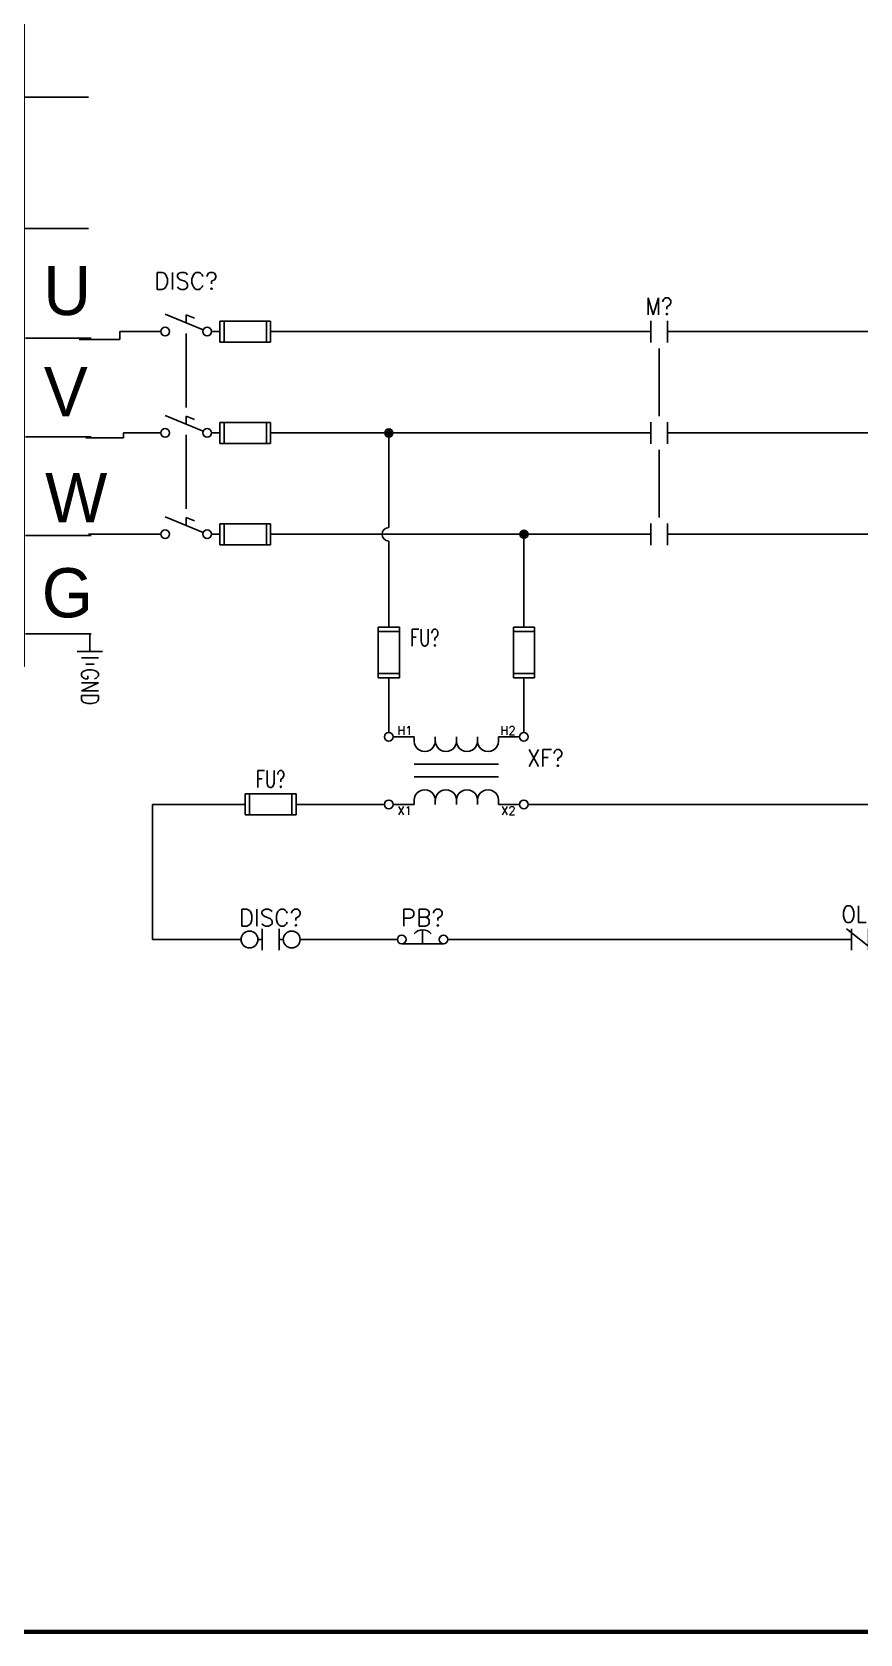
# Model space of a CAD drawing. Header units: inches. Extents: x 0 to 33.5, y 0 to 22.4.
# Drawn here: x 14.04 to 20.17, y 0.02 to 11.88 of the extents above; entities that cross this region are included whole.
import ezdxf
from ezdxf.enums import TextEntityAlignment as Align

# ---------------------------------------------------------------- set-up
doc = ezdxf.new("R2010")
doc.units = ezdxf.units.IN
doc.header["$MEASUREMENT"] = 0
for name, color, linetype in [('LINK', 9, 'Continuous'), ('SYMS', 7, 'Continuous'), ('TAGS', 150, 'Continuous'), ('TERMS', 123, 'Continuous'), ('TITLE', 7, 'Continuous'), ('WIRES', 7, 'Continuous')]:
    doc.layers.add(name, color=color, linetype=linetype)
doc.styles.add('ITALIC', font='ITALIC')
doc.styles.add('SIMPLEX', font='SIMPLEX')
doc.styles.add('WD', font='romans.shx')

# ---------------------------------------------------------------- blocks, each defined once
blk = doc.blocks.new('NO_NUM_acade_title')
at = {"layer": 'TITLE', "const_width": 0.0312}
blk.add_lwpolyline([(30.594, 0.281), (30.594, 22.177), (30.344, 22.427), (0.281, 22.427), (0.031, 22.177), (0.031, 0.281), (0.281, 0.031), (30.344, 0.031)], close=True, dxfattribs=at)
at = {"layer": 'TITLE', "color": 1, "style": 'ITALIC'}
for tag, height, p in [('TITLE#1', 0.125, (32.156, 3.406)), ('TITLE#2', 0.125, (32.156, 3.204)), ('TITLE#3', 0.125, (32.156, 3.001)), ('TITLE#4', 0.125, (32.156, 2.799)), ('DWG#', 0.2, (32.156, 0.826))]:
    blk.add_attdef(tag, text='', height=height, dxfattribs=at).set_placement(p, align=Align.CENTER)
at = {"layer": 'TITLE', "color": 1, "style": 'SIMPLEX'}
blk.add_attdef('CAD#', (30.826, 1.958), '', height=0.0938, rotation=90, dxfattribs=at)
at = {"layer": 'TITLE', "color": 1}
for tag, p, height, style in [('ENGINEER', (31.237, 1.958), 0.0938, 'ITALIC'), ('CHKDBY', (32.424, 1.958), 0.0938, 'ITALIC'), ('JOB#', (31.464, 1.644), 0.0938, 'SIMPLEX'), ('DRAWNBY', (32.494, 1.644), 0.0938, 'ITALIC'), ('SCALE', (31.353, 1.344), 0.0938, 'SIMPLEX'), ('DATE', (32.408, 1.344), 0.0938, 'SIMPLEX'), ('SHTS', (32.532, 0.25), 0.2, 'ITALIC')]:
    blk.add_attdef(tag, p, '', height=height, dxfattribs=dict(at, style=style))
at = {"layer": 'TITLE', "color": 1, "style": 'ITALIC'}
blk.add_attdef('SH#', text='', height=0.2, dxfattribs=at).set_placement((31.881, 0.25), align=Align.RIGHT)
at = {"layer": 'TITLE', "color": 7, "flags": 9}
blk.add_attdef('WD_TB', (31.219, 0.031), '', height=0.125, dxfattribs=at)
blk = doc.blocks.new('HMS21')
at = {"linetype": 'Continuous'}
for p, q in [((-0.062, 0.08), (-0.062, -0.08)), ((0.062, 0.08), (0.062, -0.08))]:
    blk.add_line(p, q, dxfattribs=at)
at = {"style": 'WD'}
for tag, width, p in [('INST', 0.7, (0, 0.451)), ('LOC', 0.7, (0, 0.281)), ('TAG2', 0.9, (0, 0.125)), ('XREF', 0.7, (0, -0.297)), ('DESC1', 0.7, (0, -0.454)), ('DESC2', 0.7, (0, -0.61)), ('DESC3', 0.7, (0, -0.766))]:
    blk.add_attdef(tag, text='', height=0.125, dxfattribs=dict(at, width=width)).set_placement(p, align=Align.CENTER)
for tag, p in [('X2LINK', (0, 0.125)), ('X8LINK', (0, -0.125))]:
    blk.add_attdef(tag, p, '', height=0.01, dxfattribs=at)
for tag, p, height, flags in [('X4TERM01', (-0.062, 0), 0.0125, 1), ('X1TERM02', (0.062, 0), 0.0125, 1), ('FAMILY', (0.097, 0.053), 0.01, 9), ('CONTACT', (0.097, 0.036), 0.01, 1)]:
    blk.add_attdef(tag, p, '', height=height, dxfattribs=dict(at, flags=flags))
at = {"linetype": 'Continuous', "style": 'WD', "flags": 8}
blk.add_attdef('TERM01', text='', height=0.125, dxfattribs=at).set_placement((-0.125, -0.031), align=Align.TOP_RIGHT)
blk.add_attdef('TERM02', text='', height=0.125, dxfattribs=at).set_placement((0.125, -0.031), align=Align.TOP_LEFT)
blk = doc.blocks.new('HDS11F')
for p, q in [((0.126, 0.013), (-0.156, 0.13)), ((0, 0.065), (0, 0.125)), ((0.062, 0.099), (0, 0.125)), ((0.188, 0), (0.25, 0)), ((0.25, -0.078), (0.25, 0.078)), ((0.25, 0.078), (0.625, 0.078)), ((0.281, 0.078), (0.281, -0.078)), ((0.594, 0.078), (0.594, -0.078)), ((0.625, 0.078), (0.625, -0.078)), ((0.625, -0.078), (0.25, -0.078))]:
    blk.add_line(p, q)
for centre in [(-0.155, 0), (0.155, 0)]:
    blk.add_circle(centre, 0.0322)
at = {"style": 'WD', "width": 0.7}
for tag, p in [('INST', (0, 0.625)), ('LOC', (0, 0.469)), ('RATING1', (0, 0.156)), ('XREF', (0, -0.236)), ('DESC1', (0, -0.405)), ('DESC2', (0, -0.562))]:
    blk.add_attdef(tag, text='', height=0.125, dxfattribs=at).set_placement(p, align=Align.CENTER)
at = {"style": 'WD'}
blk.add_attdef('TAG1', text='', height=0.125, dxfattribs=at).set_placement((0, 0.312), align=Align.CENTER)
for tag, p in [('X2LINK', (0, 0.156)), ('X8LINK', (0, -0.016))]:
    blk.add_attdef(tag, p, '', height=0.01, dxfattribs=at)
for tag, p, height, flags in [('FAMILY', (0.206, 0.131), 0.01, 9), ('X4TERM01', (-0.188, 0), 0.0125, 1), ('CONTACT', (0.206, 0.044), 0.01, 9), ('X1TERM02', (0.625, 0), 0.0125, 1)]:
    blk.add_attdef(tag, p, '', height=height, dxfattribs=dict(at, flags=flags))
at = {"linetype": 'Continuous', "style": 'WD', "flags": 9}
for tag, p in [('ASSYCODE', (0.219, 0.062)), ('MFG', (0.228, 0.089)), ('CAT', (0.23, 0.108))]:
    blk.add_attdef(tag, text='', height=0.01, dxfattribs=at).set_placement(p, align=Align.CENTER)
at = {"style": 'WD', "width": 0.7}
blk.add_attdef('RATING2', text='', height=0.125, dxfattribs=at).set_placement((0.438, 0), align=Align.MIDDLE)
at = {"linetype": 'Continuous', "style": 'WD', "flags": 8}
blk.add_attdef('TERM01', text='', height=0.125, dxfattribs=at).set_placement((-0.25, -0.031), align=Align.TOP_RIGHT)
blk.add_attdef('TERM02', text='', height=0.125, dxfattribs=at).set_placement((0.688, -0.031), align=Align.TOP_LEFT)
blk = doc.blocks.new('HDS21F')
for p, q in [((0.126, 0.013), (-0.156, 0.13)), ((0, 0.065), (0, 0.125)), ((0.062, 0.099), (0, 0.125)), ((0.188, 0), (0.25, 0)), ((0.25, -0.078), (0.25, 0.078)), ((0.25, 0.078), (0.625, 0.078)), ((0.281, 0.078), (0.281, -0.078)), ((0.594, 0.078), (0.594, -0.078)), ((0.625, 0.078), (0.625, -0.078)), ((0.625, -0.078), (0.25, -0.078))]:
    blk.add_line(p, q)
for centre in [(-0.155, 0), (0.155, 0)]:
    blk.add_circle(centre, 0.0322)
at = {"style": 'WD', "width": 0.7}
for tag, p in [('INST', (0, 0.625)), ('LOC', (0, 0.469)), ('RATING1', (0, 0.156)), ('XREF', (0, -0.236)), ('DESC1', (0, -0.406)), ('DESC2', (0, -0.563))]:
    blk.add_attdef(tag, text='', height=0.125, dxfattribs=at).set_placement(p, align=Align.CENTER)
at = {"style": 'WD'}
blk.add_attdef('TAG2', text='', height=0.125, dxfattribs=at).set_placement((0, 0.312), align=Align.CENTER)
for tag, p in [('X2LINK', (0, 0.188)), ('X8LINK', (0, -0.016))]:
    blk.add_attdef(tag, p, '', height=0.01, dxfattribs=at)
for tag, p, height, flags in [('FAMILY', (0.206, 0.131), 0.01, 9), ('CONTACT', (0.206, 0.111), 0.01, 9), ('X4TERM01', (-0.188, 0), 0.0125, 1), ('X1TERM02', (0.625, 0), 0.0125, 1)]:
    blk.add_attdef(tag, p, '', height=height, dxfattribs=dict(at, flags=flags))
at = {"style": 'WD', "width": 0.7}
blk.add_attdef('RATING2', text='', height=0.125, dxfattribs=at).set_placement((0.438, 0), align=Align.MIDDLE)
at = {"linetype": 'Continuous', "style": 'WD', "flags": 8}
blk.add_attdef('TERM01', text='', height=0.125, dxfattribs=at).set_placement((-0.25, -0.031), align=Align.TOP_RIGHT)
blk.add_attdef('TERM02', text='', height=0.125, dxfattribs=at).set_placement((0.688, -0.031), align=Align.TOP_LEFT)
blk = doc.blocks.new('HXF1')
for p, q in [((-0.469, 0), (-0.312, 0)), ((-0.312, 0), (-0.312, -0.031)), ((-0.156, 0), (-0.156, -0.031)), ((0, 0), (0, -0.031)), ((0.156, 0), (0.156, -0.031)), ((0.312, 0), (0.467, 0)), ((0.312, 0), (0.312, -0.031)), ((-0.312, -0.203), (0.312, -0.203)), ((-0.312, -0.297), (0.312, -0.297)), ((-0.312, -0.5), (-0.312, -0.469)), ((-0.156, -0.5), (-0.156, -0.469)), ((0, -0.5), (0, -0.469)), ((0.156, -0.5), (0.156, -0.469)), ((0.312, -0.5), (0.312, -0.469)), ((-0.469, -0.5), (-0.312, -0.5)), ((0.312, -0.5), (0.467, -0.5))]:
    blk.add_line(p, q)
for centre in [(-0.501, 0), (0.499, 0), (-0.501, -0.5), (0.499, -0.5)]:
    blk.add_circle(centre, 0.0322)
for centre, start, end in [((-0.234, -0.031), 180, 0.001), ((-0.078, -0.031), 180, 0.001), ((0.078, -0.031), 180, 0.001), ((0.234, -0.031), 180, 0.001), ((-0.234, -0.469), 0.001, 180.002), ((-0.078, -0.469), 0.001, 180.002), ((0.078, -0.469), 0.001, 180.002), ((0.234, -0.469), 0.001, 180.002)]:
    blk.add_arc(centre, 0.0781, start, end)
at = {"style": 'WD', "width": 0.7}
for tag, p in [('INST', (-0.591, 0.006)), ('LOC', (-0.591, -0.164)), ('DESC1', (-0.591, -0.32)), ('DESC2', (-0.591, -0.476))]:
    blk.add_attdef(tag, text='', height=0.125, dxfattribs=at).set_placement(p, align=Align.RIGHT)
at = {"linetype": 'Continuous', "style": 'WD', "flags": 8}
for tag, p in [('TERM03', (-0.031, 0.016)), ('TERM02', (0.438, 0.016))]:
    blk.add_attdef(tag, text='', height=0.125, dxfattribs=at).set_placement(p, align=Align.RIGHT)
blk.add_attdef('TERM01', (-0.438, 0.016), '', height=0.125, dxfattribs=at)
at = {"style": 'WD'}
for tag, p, height, flags in [('X4TERM01', (-0.533, 0), 0.0125, 1), ('X2TERM01', (-0.501, 0.032), 0.0125, 1), ('X2TERM03', (0, 0.009), 0.0125, 1), ('X2TERM02', (0.499, 0.032), 0.0125, 1), ('X1TERM02', (0.531, 0), 0.0125, 1), ('FAMILY', (0.46, -0.247), 0.01, 9), ('X4TERM04', (-0.533, -0.5), 0.0125, 1), ('X8TERM04', (-0.501, -0.532), 0.0125, 1), ('X8TERM06', (0, -0.507), 0.0125, 1), ('X8TERM05', (0.499, -0.532), 0.0125, 1), ('X1TERM05', (0.531, -0.5), 0.0125, 1)]:
    blk.add_attdef(tag, p, '', height=height, dxfattribs=dict(at, flags=flags))
blk.add_attdef('TAG1', (0.524, -0.219), '', height=0.125, dxfattribs=at)
at = {"linetype": 'Continuous', "style": 'WD', "flags": 9}
for tag, p in [('ASSYCODE', (0.487, -0.313)), ('MFG', (0.484, -0.295)), ('CAT', (0.485, -0.275))]:
    blk.add_attdef(tag, text='', height=0.01, dxfattribs=at).set_placement(p, align=Align.CENTER)
at = {"style": 'WD', "width": 0.7}
blk.add_attdef('RATING1', (0.556, -0.375), '', height=0.125, dxfattribs=at)
at = {"linetype": 'Continuous', "style": 'WD', "flags": 8}
for tag, p in [('TERM06', (-0.031, -0.516)), ('TERM05', (0.438, -0.516))]:
    blk.add_attdef(tag, text='', height=0.125, dxfattribs=at).set_placement(p, align=Align.TOP_RIGHT)
blk.add_attdef('TERM04', text='', height=0.125, dxfattribs=at).set_placement((-0.438, -0.516), align=Align.TOP_LEFT)
blk = doc.blocks.new('WDDOT')
for radius in [0.03, 0.0187, 0.00929]:
    blk.add_circle((0, 0), radius)
blk = doc.blocks.new('VFU1')
for p, q in [((-0.078, -0.188), (-0.078, 0.188)), ((-0.078, 0.188), (0.078, 0.188)), ((-0.078, 0.156), (0.078, 0.156)), ((0.078, 0.188), (0.078, -0.188)), ((-0.078, -0.156), (0.078, -0.156)), ((0.078, -0.188), (-0.078, -0.188))]:
    blk.add_line(p, q)
at = {"style": 'WD', "width": 0.7}
for tag, p in [('INST', (0.156, 0.359)), ('LOC', (0.156, 0.203)), ('TAG1', (0.156, 0.047)), ('DESC1', (0.156, -0.172)), ('DESC2', (0.156, -0.328)), ('DESC3', (0.156, -0.484))]:
    blk.add_attdef(tag, p, '', height=0.125, dxfattribs=at)
at = {"linetype": 'Continuous', "style": 'WD', "width": 0.7, "flags": 8}
blk.add_attdef('TERM01', text='', height=0.1, dxfattribs=at).set_placement((-0.055, 0.207), align=Align.RIGHT)
at = {"style": 'WD', "width": 0.7}
blk.add_attdef('RATING1', text='', height=0.0938, rotation=90, dxfattribs=at).set_placement((0, 0), align=Align.MIDDLE_CENTER)
at = {"color": 7, "style": 'WD', "flags": 1}
for tag, p in [('X2TERM01', (0, 0.188)), ('X8TERM02', (0, -0.188))]:
    blk.add_attdef(tag, p, '', height=0.0109, dxfattribs=at)
at = {"color": 7, "style": 'WD'}
for tag, p in [('X4LINK', (-0.125, 0)), ('X1LINK', (0.141, 0))]:
    blk.add_attdef(tag, p, '', height=0.01, dxfattribs=at)
at = {"linetype": 'Continuous', "style": 'WD', "flags": 9}
blk.add_attdef('ASSYCODE', text='', height=0.01, dxfattribs=at).set_placement((-0.098, -0.108), align=Align.CENTER)
at = {"style": 'WD', "flags": 9}
blk.add_attdef('FAMILY', text='', height=0.01, dxfattribs=at).set_placement((-0.08, -0.036), align=Align.RIGHT)
at = {"linetype": 'Continuous', "style": 'WD', "flags": 9}
for tag, p in [('MFG', (-0.08, -0.088)), ('CAT', (-0.08, -0.073))]:
    blk.add_attdef(tag, text='', height=0.01, dxfattribs=at).set_placement(p, align=Align.RIGHT)
at = {"linetype": 'Continuous', "style": 'WD', "width": 0.7, "flags": 8}
blk.add_attdef('TERM02', text='', height=0.1, dxfattribs=at).set_placement((-0.041, -0.213), align=Align.TOP_RIGHT)
blk = doc.blocks.new('VFU2')
for p, q in [((-0.078, -0.188), (-0.078, 0.188)), ((-0.078, 0.188), (0.078, 0.188)), ((-0.078, 0.156), (0.078, 0.156)), ((0.078, 0.188), (0.078, -0.188)), ((-0.078, -0.156), (0.078, -0.156)), ((0.078, -0.188), (-0.078, -0.188))]:
    blk.add_line(p, q)
at = {"style": 'WD', "width": 0.7}
for tag, p in [('INST', (0.156, 0.359)), ('LOC', (0.156, 0.203)), ('TAG2', (0.156, 0.047)), ('DESC1', (0.156, -0.172)), ('DESC2', (0.156, -0.328)), ('DESC3', (0.156, -0.484))]:
    blk.add_attdef(tag, p, '', height=0.125, dxfattribs=at)
at = {"linetype": 'Continuous', "style": 'WD', "width": 0.7, "flags": 8}
blk.add_attdef('TERM01', text='', height=0.1, dxfattribs=at).set_placement((-0.055, 0.207), align=Align.RIGHT)
at = {"style": 'WD', "width": 0.7}
blk.add_attdef('RATING1', text='', height=0.0938, rotation=90, dxfattribs=at).set_placement((0, 0), align=Align.MIDDLE_CENTER)
at = {"color": 7, "style": 'WD', "flags": 1}
for tag, p in [('X2TERM01', (0, 0.188)), ('X8TERM02', (0, -0.188))]:
    blk.add_attdef(tag, p, '', height=0.01, dxfattribs=at)
at = {"linetype": 'Continuous', "style": 'WD', "flags": 9}
for tag, p in [('ASSYCODE', (-0.156, 0.063)), ('MFG', (-0.156, -0.105)), ('CAT', (-0.156, -0.085))]:
    blk.add_attdef(tag, text='', height=0.01, dxfattribs=at).set_placement(p, align=Align.CENTER)
at = {"color": 7, "style": 'WD'}
for tag, p in [('X4LINK', (-0.125, 0)), ('X1LINK', (0.141, 0))]:
    blk.add_attdef(tag, p, '', height=0.01, dxfattribs=at)
at = {"style": 'WD', "flags": 9}
blk.add_attdef('FAMILY', text='', height=0.01, dxfattribs=at).set_placement((-0.08, -0.036), align=Align.RIGHT)
at = {"linetype": 'Continuous', "style": 'WD', "width": 0.7, "flags": 8}
blk.add_attdef('TERM02', text='', height=0.1, dxfattribs=at).set_placement((-0.041, -0.213), align=Align.TOP_RIGHT)
blk = doc.blocks.new('HFU1')
for p, q in [((-0.188, -0.078), (-0.188, 0.078)), ((-0.188, 0.078), (0.188, 0.078)), ((-0.156, 0.078), (-0.156, -0.078)), ((0.156, 0.078), (0.156, -0.078)), ((0.188, 0.078), (0.188, -0.078)), ((0.188, -0.078), (-0.188, -0.078))]:
    blk.add_line(p, q)
at = {"style": 'WD', "width": 0.7}
for tag, p in [('INST', (0, 0.422)), ('LOC', (0, 0.266)), ('TAG1', (0, 0.125))]:
    blk.add_attdef(tag, text='', height=0.125, dxfattribs=at).set_placement(p, align=Align.CENTER)
at = {"linetype": 'Continuous', "style": 'WD', "flags": 9}
for tag, p in [('ASSYCODE', (0.157, 0.251)), ('MFG', (0.156, 0.083)), ('CAT', (0.156, 0.102))]:
    blk.add_attdef(tag, text='', height=0.01, dxfattribs=at).set_placement(p, align=Align.CENTER)
at = {"style": 'WD'}
for tag, p in [('X2LINK', (0, 0.109)), ('X8LINK', (0, -0.109))]:
    blk.add_attdef(tag, p, '', height=0.01, dxfattribs=at)
for tag, p, height, flags in [('X4TERM01', (-0.188, 0), 0.0109, 1), ('FAMILY', (0.129, 0.108), 0.01, 9), ('X1TERM02', (0.188, 0), 0.0109, 1)]:
    blk.add_attdef(tag, p, '', height=height, dxfattribs=dict(at, flags=flags))
at = {"style": 'WD', "width": 0.7}
blk.add_attdef('RATING1', text='', height=0.0938, dxfattribs=at).set_placement((0, 0), align=Align.MIDDLE_CENTER)
at = {"linetype": 'Continuous', "style": 'WD', "width": 0.7, "flags": 8}
blk.add_attdef('TERM01', text='', height=0.1, dxfattribs=at).set_placement((-0.25, -0.016), align=Align.TOP_RIGHT)
blk.add_attdef('TERM02', text='', height=0.1, dxfattribs=at).set_placement((0.25, -0.016), align=Align.TOP_LEFT)
at = {"style": 'WD', "width": 0.7}
for tag, p in [('DESC1', (0.047, -0.234)), ('DESC2', (0.047, -0.391)), ('DESC3', (0.047, -0.547))]:
    blk.add_attdef(tag, text='', height=0.125, dxfattribs=at).set_placement(p, align=Align.MIDDLE_LEFT)
blk = doc.blocks.new('HDS21IT')
for p, q in [((-0.062, 0), (-0.094, 0)), ((0.094, 0), (0.062, 0))]:
    blk.add_line(p, q)
at = {"linetype": 'Continuous'}
for p, q in [((-0.062, 0.08), (-0.062, -0.08)), ((0.062, 0.08), (0.062, -0.08))]:
    blk.add_line(p, q, dxfattribs=at)
for centre in [(-0.156, 0), (0.156, 0)]:
    blk.add_circle(centre, 0.0625)
at = {"style": 'WD', "width": 0.7}
for tag, p in [('INST', (0, 0.435)), ('LOC', (0, 0.266)), ('XREF', (0, -0.235)), ('DESC1', (0, -0.387)), ('DESC2', (0, -0.543))]:
    blk.add_attdef(tag, text='', height=0.125, dxfattribs=at).set_placement(p, align=Align.CENTER)
at = {"style": 'WD'}
blk.add_attdef('TAG2', text='', height=0.125, dxfattribs=at).set_placement((0, 0.099), align=Align.CENTER)
for tag, p in [('X2LINK', (0, 0.172)), ('X8LINK', (0, -0.172))]:
    blk.add_attdef(tag, p, '', height=0.01, dxfattribs=at)
at = {"linetype": 'Continuous', "style": 'WD', "width": 0.8, "flags": 8}
for tag, p in [('TERM01', (-0.156, 0)), ('TERM02', (0.156, 0))]:
    blk.add_attdef(tag, text='', height=0.0625, dxfattribs=at).set_placement(p, align=Align.MIDDLE_CENTER)
at = {"style": 'WD'}
for tag, p, height, flags in [('X4TERM01', (-0.219, 0), 0.0125, 1), ('FAMILY', (0.097, 0.053), 0.01, 9), ('CONTACT', (0.097, 0.036), 0.01, 1), ('X1TERM02', (0.219, 0), 0.0125, 1)]:
    blk.add_attdef(tag, p, '', height=height, dxfattribs=dict(at, flags=flags))
blk = doc.blocks.new('HPB12M')
for p, q in [((0, 0.074), (0, -0.031)), ((-0.156, -0.032), (0.156, -0.032))]:
    blk.add_line(p, q)
for centre in [(-0.155, 0), (0.155, 0)]:
    blk.add_circle(centre, 0.0322)
blk.add_arc((0, -0.006), 0.0781, 36.8699, 143.1301)
at = {"style": 'WD', "width": 0.7}
for tag, p in [('INST', (0, 0.738)), ('LOC', (0, 0.568)), ('DESC1', (0, 0.412)), ('DESC2', (0, 0.255)), ('XREF', (0, -0.232))]:
    blk.add_attdef(tag, text='', height=0.125, dxfattribs=at).set_placement(p, align=Align.CENTER)
at = {"style": 'WD'}
blk.add_attdef('TAG1', text='', height=0.125, dxfattribs=at).set_placement((0, 0.099), align=Align.CENTER)
for tag, p in [('X2LINK', (0, 0.125)), ('X8LINK', (0, -0.094))]:
    blk.add_attdef(tag, p, '', height=0.01, dxfattribs=at)
for tag, p, height, flags in [('X4TERM01', (-0.188, 0), 0.0125, 1), ('FAMILY', (0.054, 0.058), 0.01, 9), ('CONTACT', (0.054, 0.042), 0.01, 9), ('X1TERM02', (0.188, 0), 0.0125, 1)]:
    blk.add_attdef(tag, p, '', height=height, dxfattribs=dict(at, flags=flags))
at = {"linetype": 'Continuous', "style": 'WD', "flags": 9}
for tag, p in [('MFG', (0.076, 0)), ('CAT', (0.076, 0.017)), ('ASSYCODE', (0.076, -0.017))]:
    blk.add_attdef(tag, text='', height=0.01, dxfattribs=at).set_placement(p, align=Align.CENTER)
at = {"linetype": 'Continuous', "style": 'WD', "flags": 8}
blk.add_attdef('TERM01', text='', height=0.125, dxfattribs=at).set_placement((-0.25, -0.016), align=Align.TOP_RIGHT)
blk.add_attdef('TERM02', text='', height=0.125, dxfattribs=at).set_placement((0.25, -0.016), align=Align.TOP_LEFT)
blk = doc.blocks.new('HOL22')
at = {"linetype": 'Continuous'}
for p, q in [((-0.1, 0.08), (0.1, -0.08)), ((-0.062, 0.08), (-0.062, -0.08)), ((0.062, 0.08), (0.062, -0.08))]:
    blk.add_line(p, q, dxfattribs=at)
at = {"style": 'WD'}
for tag, width, p in [('INST', 0.7, (0, 0.451)), ('LOC', 0.7, (0, 0.281)), ('TAG2', 0.9, (0, 0.125)), ('XREF', 0.7, (0, -0.297)), ('DESC1', 0.7, (0, -0.449)), ('DESC2', 0.7, (0, -0.606))]:
    blk.add_attdef(tag, text='', height=0.125, dxfattribs=dict(at, width=width)).set_placement(p, align=Align.CENTER)
for tag, p in [('X2LINK', (0, 0.25)), ('X8LINK', (0, -0.172))]:
    blk.add_attdef(tag, p, '', height=0.01, dxfattribs=at)
for tag, p, height, flags in [('X4TERM01', (-0.062, 0), 0.0125, 1), ('X1TERM02', (0.062, 0), 0.0125, 1), ('FAMILY', (0.097, 0.053), 0.01, 9), ('CONTACT', (0.097, 0.036), 0.01, 1)]:
    blk.add_attdef(tag, p, '', height=height, dxfattribs=dict(at, flags=flags))
at = {"linetype": 'Continuous', "style": 'WD', "flags": 8}
blk.add_attdef('TERM01', text='', height=0.125, dxfattribs=at).set_placement((-0.125, -0.016), align=Align.TOP_RIGHT)
blk.add_attdef('TERM02', text='', height=0.125, dxfattribs=at).set_placement((0.125, -0.016), align=Align.TOP_LEFT)
blk = doc.blocks.new('HDV1_010')
for p, q in [((13.43, 15.5012), (13.6193, 15.5012)), ((14.375, 15.5), (14.5643, 15.5)), ((13.4303, 15.1007), (13.6197, 15.1007)), ((14.5643, 15.0072), (14.375, 15.0072)), ((13.4303, 14.8168), (13.6197, 14.8168)), ((14.5643, 14.6286), (14.375, 14.6286)), ((13.4303, 14.5328), (13.6197, 14.5328)), ((13.4303, 14.2488), (13.6197, 14.2488)), ((14.5643, 14.25), (14.375, 14.25)), ((13.4303, 13.9757), (13.6197, 13.9757)), ((14.5643, 13.8822), (14.375, 13.8822)), ((13.4303, 13.6918), (13.6197, 13.6918)), ((14.5643, 13.5036), (14.375, 13.5036)), ((13.4303, 13.4078), (13.6197, 13.4078)), ((13.4303, 13.1238), (13.6197, 13.1238)), ((14.5643, 13.125), (14.375, 13.125)), ((13.625, 12.8079), (13.4357, 12.8079)), ((14.3822, 12.8079), (14.5715, 12.8079)), ((14.3822, 12.5239), (14.5715, 12.5239)), ((13.625, 12.4293), (13.4357, 12.4293)), ((14.3822, 12.2399), (14.5715, 12.2399)), ((13.625, 12.0506), (13.4357, 12.0506)), ((14.3822, 11.956), (14.5715, 11.956)), ((13.8143, 11.8613), (13.8143, 11.672)), ((14.1929, 11.8613), (14.1929, 11.672))]:
    blk.add_line(p, q)
blk.add_lwpolyline([(14.3782, 11.8618), (13.621, 11.8618), (13.6214, 15.875), (14.3786, 15.875)], close=True)
for s, height, p in [('VFD', 0.18931, (13.6688, 15.4646)), ('R', 0.142, (13.3925, 12.8504)), ('U', 0.142, (14.434, 12.8749)), ('V', 0.142, (14.4354, 12.5832)), ('S', 0.142, (13.3939, 12.4973)), ('W', 0.142, (14.4391, 12.2779)), ('T', 0.142, (13.4053, 12.0887)), ('G', 0.142, (14.4295, 12.0033)), ('R+', 0.14198, (13.5498, 11.6706)), ('RB', 0.14198, (13.9246, 11.6706))]:
    blk.add_text(s, height=height).set_placement(p)
at = {"style": 'WD', "width": 0.8}
for tag, p in [('TERM18', (13.32, 15.485)), ('TERM17', (13.32, 15.11)), ('TERM16', (13.32, 14.86)), ('TERM15', (13.32, 14.485)), ('TERM14', (13.32, 14.235)), ('TERM13', (13.32, 13.985)), ('TERM12', (13.32, 13.735)), ('TERM11', (13.32, 13.36)), ('TERM10', (13.32, 13.11)), ('TERM01', (13.3068, 12.8288)), ('TERM02', (13.3068, 12.4538)), ('TERM03', (13.3068, 12.0788)), ('TERM08', (13.7615, 11.6583)), ('TERM09', (14.1415, 11.6534))]:
    blk.add_attdef(tag, text='', height=0.125, dxfattribs=at).set_placement(p, align=Align.TOP_RIGHT)
at = {"style": 'WD', "flags": 1}
for tag, p in [('X4TERM18', (13.4393, 15.5)), ('X1TERM19', (14.5, 15.5)), ('X4TERM17', (13.4418, 15.1005)), ('X1TERM20', (14.5, 15)), ('X4TERM16', (13.4335, 14.8157)), ('X1TERM21', (14.5, 14.625)), ('X4TERM15', (13.4302, 14.5316)), ('X4TERM14', (13.4348, 14.2482)), ('X1TERM22', (14.5, 14.25)), ('X4TERM13', (13.4354, 13.9739)), ('X1TERM23', (14.5, 13.875)), ('X4TERM12', (13.4357, 13.6911)), ('X1TERM24', (14.5, 13.5)), ('X4TERM11', (13.4077, 13.4052)), ('X4TERM10', (13.3942, 13.1225)), ('X1TERM25', (14.5, 13.125)), ('X4TERM01', (13.4016, 12.8055)), ('X1TERM04', (14.5369, 12.8045)), ('X1TERM05', (14.5565, 12.5216)), ('X4TERM02', (13.4078, 12.4228)), ('X1TERM06', (14.5636, 12.2388)), ('X4TERM03', (13.4078, 12.0478)), ('X1TERM07', (14.5624, 11.9532)), ('X8TERM08', (13.8148, 11.6754)), ('X8TERM09', (14.1923, 11.6743))]:
    blk.add_attdef(tag, p, '', height=0.005, dxfattribs=at)
at = {"style": 'WD', "width": 0.8}
for tag, p in [('TERM19', (14.555, 15.485)), ('TERM20', (14.555, 14.985)), ('TERM21', (14.555, 14.61)), ('TERM22', (14.555, 14.235)), ('TERM23', (14.555, 13.86)), ('TERM24', (14.555, 13.485)), ('TERM25', (14.555, 13.11)), ('TERM04', (14.5919, 12.7895)), ('TERM05', (14.6115, 12.5066)), ('TERM06', (14.6186, 12.2238)), ('TERM07', (14.6174, 11.9382))]:
    blk.add_attdef(tag, text='', height=0.125, dxfattribs=at).set_placement(p, align=Align.TOP_LEFT)
at = {"style": 'WD'}
blk.add_attdef('VFD', text='', height=0.125, dxfattribs=at).set_placement((12.6929, 11.4346), align=Align.CENTER)
blk = doc.blocks.new('HGND2')
for p, q in [((0.125, 0), (0, 0)), ((0.125, 0.09375), (0.125, -0.09375)), ((0.171875, 0.0625), (0.171875, -0.0625)), ((0.21875, 0.03125), (0.21875, -0.03125))]:
    blk.add_line(p, q)
at = {"style": 'WD', "width": 0.8}
for tag, p in [('INST', (0.25, 0.3125)), ('LOC', (0.25, 0.15625)), ('TAG1', (0.25, 0)), ('DESC1', (0.25, -0.15625)), ('DESC2', (0.25, -0.3125))]:
    blk.add_attdef(tag, text='', height=0.125, dxfattribs=at).set_placement(p, align=Align.MIDDLE_LEFT)
at = {"style": 'WD', "flags": 1}
for tag in ['ASSYCODE', 'CAT', 'X4TERM01', 'MFG', 'FAMILY']:
    blk.add_attdef(tag, (0, 0), '', height=0.01, dxfattribs=at)

msp = doc.modelspace()

# ---------------------------------------------------------------- linework, layer by layer
at = {"layer": 'LINK'}
for points in [[(15.181, 9.642), (15.181, 9.095)], [(18.681, 9.532), (18.681, 9.032)], [(15.181, 8.892), (15.181, 8.345)], [(18.681, 8.782), (18.681, 8.282)]]:
    msp.add_lwpolyline(points, dxfattribs=at)
at = {"layer": 'WIRES'}
for p, q in [((14.994, 9.657), (14.691, 9.657)), ((14.691, 9.657), (14.691, 9.598)), ((18.619, 9.657), (15.806, 9.657)), ((21.338, 9.657), (18.744, 9.657)), ((14.691, 9.598), (14.388, 9.598)), ((14.994, 8.907), (14.716, 8.907)), ((14.716, 8.907), (14.716, 8.872)), ((18.619, 8.907), (15.806, 8.907)), ((16.681, 8.907), (16.681, 8.207)), ((21.338, 8.907), (18.744, 8.907)), ((14.716, 8.872), (14.439, 8.872)), ((14.994, 8.157), (14.457, 8.157)), ((15.806, 8.157), (18.619, 8.157)), ((16.681, 8.107), (16.681, 7.47)), ((17.681, 8.157), (17.681, 7.47)), ((18.744, 8.157), (21.338, 8.157)), ((16.681, 7.095), (16.681, 6.687)), ((17.681, 7.095), (17.681, 6.687)), ((14.931, 6.157), (15.619, 6.157)), ((14.931, 6.157), (14.931, 5.157)), ((15.994, 6.157), (16.648, 6.157)), ((23.931, 6.157), (17.713, 6.157)), ((14.931, 5.157), (15.588, 5.157)), ((16.025, 5.157), (16.744, 5.157)), ((17.119, 5.157), (20.105, 5.157))]:
    msp.add_line(p, q, dxfattribs=at)
msp.add_arc((16.681, 8.157), 0.05, 90, 270, dxfattribs=at)

# ---------------------------------------------------------------- block references
msp.add_blockref('NO_NUM_acade_title', (0, 0))
at = {"layer": 'SYMS', "xscale": 2.567903165074459, "yscale": 2.567903165074459, "zscale": 2.567903165074459}
msp.add_blockref('HDV1_010', (-22.941, -23.282), dxfattribs=at)
at = {"layer": 'SYMS'}
ref = msp.add_blockref('HDS11F', (15.181, 9.657), dxfattribs=at)
ref.add_attrib('TAG1', 'DISC?', dxfattribs={"layer": 'TAGS', "height": 0.125, "style": 'WD'}).set_placement((15.181, 9.97), align=Align.CENTER)
ref = msp.add_blockref('HMS21', (18.681, 9.657), dxfattribs=at)
ref.add_attrib('TAG2', 'M?', dxfattribs={"layer": 'TAGS', "height": 0.125, "style": 'WD', "width": 0.9}).set_placement((18.681, 9.782), align=Align.CENTER)
for name, p in [('HDS21F', (15.181, 8.907)), ('WDDOT', (16.681, 8.907)), ('HMS21', (18.681, 8.907)), ('HDS21F', (15.181, 8.157)), ('WDDOT', (17.681, 8.157)), ('HMS21', (18.681, 8.157)), ('VFU2', (17.681, 7.282))]:
    msp.add_blockref(name, p, dxfattribs=at)
ref = msp.add_blockref('HGND2', (14.469, 7.415), dxfattribs=dict(at, rotation=270))
ref.add_attrib('TAG1', 'GND', dxfattribs={"layer": 'TAGS', "height": 0.125, "rotation": 270, "style": 'WD', "width": 0.8}).set_placement((14.469, 7.165), align=Align.MIDDLE_LEFT)
ref = msp.add_blockref('VFU1', (16.681, 7.282), dxfattribs=at)
ref.add_attrib('TAG1', 'FU?', (16.838, 7.329), dxfattribs={"layer": 'TAGS', "height": 0.125, "style": 'WD', "width": 0.7})
ref = msp.add_blockref('HXF1', (17.181, 6.657), dxfattribs=at)
ref.add_attrib('TERM04', 'X1', dxfattribs={"layer": 'TERMS', "linetype": 'Continuous', "height": 0.0625, "style": 'WD', "flags": 8}).set_placement((16.744, 6.142), align=Align.TOP_LEFT)
ref.add_attrib('TERM05', 'X2', dxfattribs={"layer": 'TERMS', "linetype": 'Continuous', "height": 0.0625, "style": 'WD', "flags": 8}).set_placement((17.619, 6.142), align=Align.TOP_RIGHT)
ref.add_attrib('TAG1', 'XF?', (17.706, 6.438), dxfattribs={"layer": 'TAGS', "height": 0.125, "style": 'WD', "width": 0.9})
ref.add_attrib('TERM02', 'H2', dxfattribs={"layer": 'TERMS', "linetype": 'Continuous', "height": 0.0625, "style": 'WD', "flags": 8}).set_placement((17.619, 6.673), align=Align.RIGHT)
ref.add_attrib('TERM01', 'H1', (16.744, 6.673), dxfattribs={"layer": 'TERMS', "linetype": 'Continuous', "height": 0.0625, "style": 'WD', "flags": 8})
ref = msp.add_blockref('HFU1', (15.806, 6.157), dxfattribs=at)
ref.add_attrib('TAG1', 'FU?', dxfattribs={"layer": 'TAGS', "height": 0.125, "style": 'WD', "width": 0.7}).set_placement((15.806, 6.282), align=Align.CENTER)
ref = msp.add_blockref('HDS21IT', (15.806, 5.157), dxfattribs=at)
ref.add_attrib('TAG2', 'DISC?', dxfattribs={"layer": 'TAGS', "height": 0.125, "style": 'WD'}).set_placement((15.806, 5.256), align=Align.CENTER)
ref = msp.add_blockref('HPB12M', (16.931, 5.157), dxfattribs=at)
ref.add_attrib('TAG1', 'PB?', dxfattribs={"layer": 'TAGS', "height": 0.125, "style": 'WD'}).set_placement((16.931, 5.256), align=Align.CENTER)
ref = msp.add_blockref('HOL22', (20.168, 5.157), dxfattribs=at)
ref.add_attrib('TAG2', 'OL?', dxfattribs={"layer": 'TAGS', "height": 0.125, "style": 'WD', "width": 0.9}).set_placement((20.168, 5.282), align=Align.CENTER)

doc.saveas('drawing.dxf')
